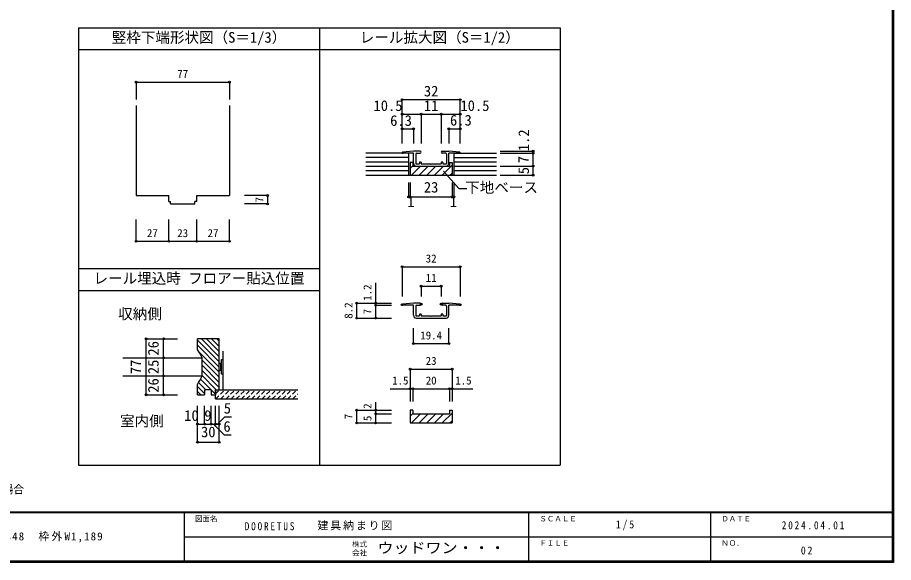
# Model space of a CAD drawing. Units: millimetres on the paper, enlarged 5 times, with parts at other scales. Extents: x -973 to 977, y -701 to 696.
# Drawn here: x -227 to 977, y -701 to 47 of the extents above; entities that cross this region are included whole.
import ezdxf
from ezdxf.enums import TextEntityAlignment as Align

# ---------------------------------------------------------------- set-up
doc = ezdxf.new("R2010")
doc.units = ezdxf.units.MM
doc.header["$LTSCALE"] = 5
doc.header["$PDMODE"] = 32
doc.header["$PDSIZE"] = 2.5
doc.linetypes.add('DASHED1', pattern=[1.8, 1.2, -0.6])
for name, color, linetype in [('0-0_補助線', 7, 'Continuous'), ('0-A_文字', 7, 'Continuous'), ('1-E', 7, 'Continuous'), ('F-0_補助線', 7, 'Continuous'), ('F-1_枠', 6, 'Continuous'), ('F-A_文字', 7, 'Continuous')]:
    doc.layers.add(name, color=color, linetype=linetype)
doc.styles.add('ＭＳ ゴシック', font='')
doc.styles.get('ＭＳ ゴシック').set_extended_font_data('MS Gothic')

# ---------------------------------------------------------------- blocks, each defined once
blk = doc.blocks.new('01')
at = {"layer": '0-0_補助線'}
for p, q in [((-24.25, 10.045), (-39.25, 8.545)), ((-24.25, 7.045), (-39.25, 7.045)), ((-15.25, 10.045), (-24.25, 10.045)), ((-24.25, -6.705), (-24.25, 7.045)), ((-21.25, 5.795), (-21.25, -7.455)), ((-20, 7.045), (-15.25, 7.045)), ((15.25, 10.045), (24.25, 10.045)), ((20, 7.045), (15.25, 7.045)), ((21.25, 5.795), (21.25, -7.455)), ((39.25, 8.545), (24.25, 10.045)), ((39.25, 7.045), (24.25, 7.045)), ((24.25, -6.705), (24.25, 7.045)), ((-21.25, -7.455), (-16.25, -7.455)), ((-20.5, -10.455), (20.5, -10.455)), ((-16.25, -5.455), (-16.25, -7.455)), ((-14.25, -4.955), (-15.75, -4.955)), ((-13.75, -5.455), (-13.75, -7.455)), ((13.75, -5.455), (13.75, -7.455)), ((15.75, -4.955), (14.25, -4.955)), ((16.25, -5.455), (16.25, -7.455)), ((16.25, -7.455), (21.25, -7.455))]:
    blk.add_line(p, q, dxfattribs=at)
blk.add_lwpolyline([(-13.75, -7.455), (-0.75, -7.455), (0, -8.205), (0.75, -7.455), (13.75, -7.455)], dxfattribs=at)
for centre, radius, start, end in [((-39.25, 7.795), 0.75, 90, 270), ((-20, 5.795), 1.25, 90, 180), ((-15.25, 8.545), 1.5, 0, 90), ((-15.25, 8.545), 1.5, 270, 0), ((15.25, 8.545), 1.5, 90, 180), ((15.25, 8.545), 1.5, 180, 270), ((20, 5.795), 1.25, 0, 90), ((39.25, 7.795), 0.75, 270, 90), ((-20.5, -6.705), 3.75, 180, 270), ((-15.75, -5.455), 0.5, 90, 180), ((-14.25, -5.455), 0.5, 0, 90), ((14.25, -5.455), 0.5, 90, 180), ((15.75, -5.455), 0.5, 0, 90), ((20.5, -6.705), 3.75, 270, 0)]:
    blk.add_arc(centre, radius, start, end, dxfattribs=at)

msp = doc.modelspace()

# ---------------------------------------------------------------- linework, layer by layer
at = {"layer": '1-E', "color": 3}
for p, q in [((-143.255, 33.394), (187.69, 33.394)), ((187.69, 33.394), (518.635, 33.394)), ((187.69, 33.394), (187.69, -567.428)), ((518.635, 33.394), (518.635, -567.428)), ((-143.255, 3.394), (187.69, 3.394)), ((187.69, 3.394), (518.635, 3.394)), ((63.951, -73.589), (63.951, -196.971)), ((316.241, -151.52), (312.491, -151.52)), ((316.241, -151.52), (316.241, -156.52)), ((366.241, -151.52), (369.912, -151.52)), ((366.241, -151.52), (366.241, -156.52)), ((369.912, -151.52), (369.912, -169.02)), ((316.241, -156.52), (366.241, -156.52)), ((-19.382, -205.304), (-19.382, -196.971)), ((18.951, -205.304), (18.951, -196.971)), ((18.951, -196.971), (63.951, -196.971)), ((-19.382, -205.304), (-16.882, -205.304)), ((-16.882, -208.638), (-16.882, -205.304)), ((-16.882, -208.638), (16.451, -208.638)), ((16.451, -208.638), (16.451, -205.304)), ((18.951, -205.304), (16.451, -205.304)), ((-143.255, -297.428), (187.69, -297.428)), ((-143.255, -327.428), (187.69, -327.428)), ((49.931, -393.78), (19.931, -393.78)), ((19.931, -408.28), (19.931, -393.78)), ((49.931, -463.78), (49.931, -393.78)), ((25.931, -419.105), (25.931, -445.454)), ((54.931, -410.85), (54.931, -463.78)), ((19.931, -468.78), (19.931, -456.279)), ((19.931, -470.78), (19.931, -456.28)), ((38.931, -463.78), (38.931, -470.78)), ((44.931, -463.78), (49.931, -463.78)), ((44.931, -463.78), (44.931, -470.78)), ((19.931, -470.78), (29.931, -470.78)), ((38.931, -470.78), (44.931, -470.78)), ((316.241, -491.768), (312.491, -491.768)), ((312.491, -491.768), (312.491, -509.268)), ((316.241, -491.768), (316.241, -496.768)), ((366.241, -491.768), (366.241, -496.768)), ((366.241, -491.768), (369.912, -491.768)), ((369.912, -491.768), (369.912, -509.268)), ((316.241, -496.768), (366.241, -496.768)), ((312.491, -509.268), (369.912, -509.268))]:
    msp.add_line(p, q, dxfattribs=at)
at = {"layer": '1-E', "color": 4}
for p, q in [((-64.382, -41.332), (63.951, -41.332)), ((-64.382, -41.332), (-64.382, -65.256)), ((63.951, -41.332), (63.951, -65.256)), ((301.241, -125.38), (301.241, -65.38)), ((301.241, -65.38), (381.241, -65.38)), ((381.241, -125.38), (381.241, -65.38)), ((301.241, -85.38), (381.241, -85.38)), ((327.491, -85.38), (327.491, -125.38)), ((354.991, -85.38), (354.991, -125.38)), ((365.491, -105.38), (381.241, -105.38)), ((365.491, -105.38), (365.491, -125.38)), ((436.241, -136.02), (481.241, -136.02)), ((436.241, -139.02), (481.241, -139.02)), ((481.241, -169.02), (481.241, -136.02)), ((312.491, -159.904), (316.241, -156.154)), ((356.407, -169.02), (369.912, -155.515)), ((313.981, -169.02), (326.481, -156.52)), ((324.587, -169.02), (337.087, -156.52)), ((335.194, -169.02), (347.694, -156.52)), ((345.8, -169.02), (358.3, -156.52)), ((367.014, -169.02), (369.912, -166.122)), ((436.241, -156.52), (481.241, -156.52)), ((309.991, -178.935), (309.991, -198.935)), ((312.491, -178.935), (312.491, -198.935)), ((369.991, -178.935), (369.991, -198.935)), ((372.491, -178.935), (372.491, -198.935)), ((436.241, -169.02), (481.241, -169.02)), ((116.451, -196.971), (84.496, -196.971)), ((116.451, -196.971), (116.451, -208.638)), ((309.991, -198.935), (372.491, -198.935)), ((116.451, -208.638), (84.496, -208.638)), ((-64.382, -259.889), (-64.382, -229.889)), ((-19.382, -259.889), (-19.382, -229.889)), ((18.951, -259.889), (18.951, -229.889)), ((63.951, -259.889), (63.951, -229.889)), ((-64.382, -259.889), (-19.382, -259.889)), ((-19.382, -259.889), (18.951, -259.889)), ((18.951, -259.889), (63.951, -259.889)), ((301.241, -294.793), (381.241, -294.793)), ((301.241, -294.793), (301.241, -335.681)), ((381.241, -294.793), (381.241, -335.681)), ((264.932, -316.985), (264.932, -347.733)), ((327.491, -321.37), (354.991, -321.37)), ((327.491, -321.37), (327.491, -335.681)), ((354.991, -321.37), (354.991, -335.681)), ((238.858, -365.233), (238.858, -344.733)), ((238.858, -344.733), (264.932, -344.733)), ((264.932, -344.733), (286.739, -344.733)), ((264.932, -347.733), (286.739, -347.733)), ((264.932, -347.733), (264.932, -365.233)), ((238.858, -365.233), (264.932, -365.233)), ((264.932, -365.233), (286.739, -365.233)), ((316.991, -400.383), (316.991, -379.113)), ((365.491, -400.383), (365.491, -379.113)), ((-50.49, -393.78), (-7.329, -393.78)), ((-50.49, -470.78), (-50.49, -393.78)), ((-26.433, -470.78), (-26.433, -393.78)), ((49.931, -425.423), (20.11, -395.602)), ((49.931, -418.352), (25.359, -393.78)), ((49.931, -411.281), (32.43, -393.78)), ((49.931, -404.21), (39.501, -393.78)), ((49.931, -397.139), (46.572, -393.78)), ((49.931, -432.494), (19.931, -402.494)), ((316.991, -400.383), (365.491, -400.383)), ((-82.534, -419.78), (25.931, -419.78)), ((-26.433, -419.78), (-7.329, -419.78)), ((49.931, -439.566), (21.931, -411.565)), ((49.931, -446.637), (25.931, -422.637)), ((49.931, -453.708), (25.931, -429.708)), ((-82.534, -444.78), (25.931, -444.78)), ((-26.433, -444.78), (-7.329, -444.78)), ((49.931, -460.779), (25.931, -436.779)), ((45.861, -463.78), (25.931, -443.85)), ((312.491, -435.328), (369.912, -435.328)), ((312.491, -435.328), (312.491, -462.319)), ((369.912, -435.328), (369.912, -462.319)), ((31.719, -463.78), (21.55, -453.611)), ((38.79, -463.78), (24.087, -449.077)), ((29.931, -469.063), (19.931, -459.063)), ((24.577, -470.78), (19.931, -466.134)), ((44.931, -469.921), (38.931, -463.921)), ((285.09, -462.319), (316.241, -462.319)), ((312.491, -462.319), (312.491, -479.738)), ((316.241, -462.319), (316.241, -479.738)), ((316.241, -462.319), (366.241, -462.319)), ((366.241, -462.319), (366.241, -479.738)), ((366.241, -462.319), (398.459, -462.319)), ((369.912, -462.319), (369.912, -479.738)), ((-50.49, -470.78), (-7.329, -470.78)), ((264.932, -480.681), (264.932, -496.768)), ((19.931, -535.78), (19.931, -485.78)), ((29.931, -510.78), (29.931, -485.78)), ((38.931, -510.78), (38.931, -485.78)), ((44.931, -510.78), (44.931, -485.78)), ((49.931, -535.78), (49.931, -485.78)), ((238.858, -509.268), (238.858, -491.768)), ((238.858, -491.768), (264.932, -491.768)), ((264.932, -491.768), (286.739, -491.768)), ((264.932, -496.768), (286.739, -496.768)), ((264.932, -496.768), (264.932, -509.268)), ((312.491, -500.151), (316.241, -496.401)), ((313.981, -509.268), (326.481, -496.768)), ((324.587, -509.268), (337.087, -496.768)), ((335.194, -509.268), (347.694, -496.768)), ((345.8, -509.268), (358.3, -496.768)), ((356.407, -509.268), (369.912, -495.763)), ((19.931, -510.78), (49.931, -510.78)), ((238.858, -509.268), (264.932, -509.268)), ((264.932, -509.268), (286.739, -509.268)), ((367.014, -509.268), (369.912, -506.37)), ((19.931, -535.78), (49.931, -535.78))]:
    msp.add_line(p, q, dxfattribs=at)
at = {"layer": '1-E', "color": 2}
for p, q in [((310.027, -139.02), (251.241, -139.02)), ((309.991, -139.02), (309.991, -169.02)), ((372.455, -139.02), (431.241, -139.02)), ((372.491, -139.02), (372.491, -169.02)), ((251.241, -169.02), (431.241, -169.02)), ((44.931, -476.28), (44.931, -463.78)), ((44.931, -463.78), (157.811, -463.78)), ((44.931, -476.28), (157.811, -476.28))]:
    msp.add_line(p, q, dxfattribs=at)
at = {"layer": '1-E'}
for p, q in [((316.991, -136.02), (301.991, -137.52)), ((316.991, -139.02), (301.991, -139.02)), ((325.991, -136.02), (316.991, -136.02)), ((316.991, -152.77), (316.991, -139.02)), ((319.991, -140.27), (319.991, -153.52)), ((321.241, -139.02), (325.991, -139.02)), ((356.491, -136.02), (365.491, -136.02)), ((361.241, -139.02), (356.491, -139.02)), ((362.491, -140.27), (362.491, -153.52)), ((380.491, -137.52), (365.491, -136.02)), ((380.491, -139.02), (365.491, -139.02)), ((365.491, -152.77), (365.491, -139.02)), ((309.991, -145.02), (251.241, -145.02)), ((309.991, -151.02), (251.241, -151.02)), ((319.991, -153.52), (324.991, -153.52)), ((324.991, -151.52), (324.991, -153.52)), ((326.991, -151.02), (325.491, -151.02)), ((327.491, -151.52), (327.491, -153.52)), ((354.991, -151.52), (354.991, -153.52)), ((356.991, -151.02), (355.491, -151.02)), ((357.491, -151.52), (357.491, -153.52)), ((357.491, -153.52), (362.491, -153.52)), ((431.241, -145.092), (372.491, -145.092)), ((431.241, -151.092), (372.491, -151.092)), ((309.991, -157.02), (251.241, -157.02)), ((309.991, -163.02), (251.241, -163.02)), ((320.741, -156.52), (361.741, -156.52)), ((358.008, -163.776), (379.121, -187.557)), ((431.241, -157.092), (372.491, -157.092)), ((431.241, -163.092), (372.491, -163.092)), ((379.121, -187.557), (390.213, -187.557)), ((49.931, -427.35), (52.931, -427.35)), ((51.931, -437.35), (51.931, -427.35)), ((52.931, -422.35), (54.931, -422.35)), ((52.931, -442.35), (52.931, -422.35)), ((52.931, -437.35), (49.931, -437.35)), ((54.931, -442.35), (52.931, -442.35))]:
    msp.add_line(p, q, dxfattribs=at)
at = {"layer": '1-E', "color": 4, "linetype": 'DASHED1'}
for p, q in [((44.931, -469.417), (50.569, -463.78)), ((45.14, -476.28), (57.64, -463.78)), ((52.211, -476.28), (64.711, -463.78)), ((59.282, -476.28), (71.782, -463.78)), ((66.353, -476.28), (78.853, -463.78)), ((73.424, -476.28), (85.924, -463.78)), ((80.495, -476.28), (92.995, -463.78)), ((87.566, -476.28), (100.066, -463.78)), ((94.637, -476.28), (107.137, -463.78)), ((101.708, -476.28), (114.208, -463.78)), ((108.779, -476.28), (121.279, -463.78)), ((115.85, -476.28), (128.35, -463.78)), ((122.921, -476.28), (135.421, -463.78)), ((129.992, -476.28), (142.492, -463.78)), ((137.064, -476.28), (149.564, -463.78)), ((144.135, -476.28), (156.635, -463.78)), ((151.206, -476.28), (157.811, -469.674))]:
    msp.add_line(p, q, dxfattribs=at)
at = {"layer": '1-E', "color": 3}
for points in [[(-143.255, 33.394), (-143.255, -567.428), (518.635, -567.428)], [(-64.382, -73.589), (-64.382, -196.971), (-19.382, -196.971)], [(312.491, -151.52), (312.491, -169.02), (369.912, -169.02)], [(38.931, -463.78), (29.931, -463.78), (29.931, -470.78)]]:
    msp.add_lwpolyline(points, dxfattribs=at)
at = {"layer": '1-E', "color": 4}
for points in [[(301.241, -105.38), (316.991, -105.38), (316.991, -125.38)], [(47.431, -510.78), (57.431, -500.78), (66.707, -500.78)], [(41.931, -510.78), (56.931, -525.78), (66.351, -525.78)]]:
    msp.add_lwpolyline(points, dxfattribs=at)
at = {"layer": '1-E'}
msp.add_lwpolyline([(327.491, -153.52), (340.491, -153.52), (341.241, -154.27), (341.991, -153.52), (354.991, -153.52)], dxfattribs=at)
for centre, radius, start, end in [((301.991, -138.27), 0.75, 90, 270), ((321.241, -140.27), 1.25, 90, 180), ((325.991, -137.52), 1.5, 0, 90), ((325.991, -137.52), 1.5, 270, 0), ((356.491, -137.52), 1.5, 90, 180), ((356.491, -137.52), 1.5, 180, 270), ((361.241, -140.27), 1.25, 0, 90), ((380.491, -138.27), 0.75, 270, 90), ((320.741, -152.77), 3.75, 180, 270), ((325.491, -151.52), 0.5, 90, 180), ((326.991, -151.52), 0.5, 0, 90), ((355.491, -151.52), 0.5, 90, 180), ((356.991, -151.52), 0.5, 0, 90), ((361.741, -152.77), 3.75, 270, 0)]:
    msp.add_arc(centre, radius, start, end, dxfattribs=at)
at = {"layer": '1-E', "linetype": 'DASHED1'}
for centre, start, end in [((301.991, -138.27), 270, 90), ((380.491, -138.27), 90, 270)]:
    msp.add_arc(centre, 0.75, start, end, dxfattribs=at)
at = {"layer": '1-E', "color": 3}
for centre, start, end in [((-80.069, -470.78), 25.98897, 32.00529), ((-80.069, -393.78), 327.99471, 334.01103)]:
    msp.add_arc(centre, 117.925, start, end, dxfattribs=at)
at = {"layer": '1-E'}
for p in [(-64.382, -41.332), (63.951, -41.332), (301.241, -65.38), (381.241, -65.38), (301.241, -85.38), (327.491, -85.38), (354.991, -85.38), (381.241, -85.38), (301.241, -105.38), (316.991, -105.38), (365.491, -105.38), (381.241, -105.38), (481.241, -136.02), (481.241, -139.02), (481.241, -156.52), (481.241, -169.02), (116.451, -196.971), (309.991, -198.935), (312.491, -198.935), (369.991, -198.935), (372.491, -198.935), (116.451, -208.638), (-64.382, -259.889), (-19.382, -259.889), (18.951, -259.889), (63.951, -259.889), (301.241, -294.793), (381.241, -294.793), (327.491, -321.37), (354.991, -321.37), (238.858, -344.733), (264.932, -344.733), (264.932, -347.733), (301.241, -346.983), (327.491, -346.233), (354.991, -346.233), (381.241, -346.983), (238.858, -365.233), (264.932, -365.233), (-50.49, -393.78), (-26.433, -393.78), (316.991, -400.383), (365.491, -400.383), (-26.433, -419.78), (-26.433, -444.78), (312.491, -435.328), (369.912, -435.328), (-50.49, -470.78), (-26.433, -470.78), (312.491, -462.319), (316.241, -462.319), (366.241, -462.319), (369.912, -462.319), (238.858, -491.768), (264.932, -491.768), (264.932, -496.768), (19.931, -510.78), (29.931, -510.78), (38.931, -510.78), (44.931, -510.78), (49.931, -510.78), (238.858, -509.268), (264.932, -509.268), (19.931, -535.78), (49.931, -535.78)]:
    msp.add_point(p, dxfattribs=at)
at = {"layer": 'F-1_枠'}
for p, q in [((974.986, 695.833), (974.986, -700.833)), ((975.82, 695.833), (975.82, -700.833)), ((976.653, 695.833), (976.653, -700.833)), ((976.653, -631.667), (-973.347, -631.667)), ((976.653, -632.5), (-973.347, -632.5)), ((1.653, -632.5), (1.653, -699.167)), ((474.986, -632.5), (474.986, -699.167)), ((724.986, -632.5), (724.986, -699.167)), ((1.653, -665.833), (974.986, -665.834)), ((976.653, -699.167), (-973.347, -699.167)), ((976.653, -700), (-973.347, -700)), ((976.653, -700.833), (-973.347, -700.833))]:
    msp.add_line(p, q, dxfattribs=at)

# ---------------------------------------------------------------- block references
at = {"layer": '1-E'}
msp.add_blockref('01', (341.241, -354.778), dxfattribs=at)

# ---------------------------------------------------------------- texts
at = {"layer": '0-A_文字', "style": 'ＭＳ ゴシック'}
msp.add_text('※扉厚（\u3000）内はルーバーの場合', height=11, dxfattribs=at).set_placement((-443.177, -609.366), align=Align.BOTTOM_LEFT)
at = {"layer": '1-E', "style": 'ＭＳ ゴシック'}
for s, height, p in [('竪枠下端形状図（S＝1/3）', 14.66, (-97.783, 8.394)), ('レール拡大図（S＝1/2）', 14.66, (243.162, 8.394)), ('77', 11, (-7.716, -38.832)), ('32', 14.66, (331.241, -65.337)), ('10.5', 14.66, (261.961, -85.337)), ('11', 14.66, (331.241, -85.337)), ('10.5', 14.66, (381.449, -85.337)), ('6.3', 14.66, (284.882, -105.788)), ('6.3', 14.66, (367.141, -105.337)), ('23', 14.66, (331.241, -197.37)), ('下地ベース', 14.66, (388.056, -197.613)), ('1', 14.66, (308.406, -217.34)), ('1', 14.66, (366.817, -217.34)), ('27', 11, (-49.382, -257.389)), ('23', 11, (-7.715, -257.389)), ('27', 11, (33.951, -257.389)), ('32', 11, (333.741, -292.293)), ('レール埋込時 フロアー貼込位置', 14.66, (-122.783, -322.428)), ('11', 11, (333.741, -318.87)), ('収納側', 14.66, (-88.935, -371.193)), ('19.4', 11, (326.241, -397.883)), ('23', 11, (333.701, -432.828)), ('1.5', 11, (287.593, -459.819)), ('20', 11, (333.741, -459.819)), ('1.5', 11, (374.385, -459.819)), ('10', 14.66, (1.806, -510.78)), ('9', 14.66, (29.431, -510.78)), ('5', 14.66, (56.181, -500.78)), ('室内側', 14.66, (-86.398, -518.28)), ('30', 14.66, (24.931, -533.28)), ('6', 14.66, (55.681, -525.78))]:
    msp.add_text(s, height=height, dxfattribs=at).set_placement(p, align=Align.BOTTOM_LEFT)
for s, height, p in [('1.2', 14.66, (480.226, -136.101)), ('7', 14.66, (479.806, -152.77)), ('5', 14.66, (480.016, -167.77)), ('7', 11, (113.951, -206.554)), ('1.2', 11, (262.432, -341.563)), ('8.2', 11, (236.358, -366.233)), ('7', 11, (262.432, -360.233)), ('26', 14.66, (-28.933, -416.78)), ('77', 14.66, (-52.99, -442.35)), ('25', 14.66, (-28.933, -442.28)), ('26', 14.66, (-28.933, -467.78)), ('2', 11, (262.432, -489.838)), ('7', 11, (236.358, -504.268)), ('5', 11, (262.432, -506.768))]:
    msp.add_text(s, height=height, rotation=90, dxfattribs=at).set_placement(p, align=Align.BOTTOM_LEFT)
at = {"layer": 'F-0_補助線', "char_height": 11, "attachment_point": 7, "style": 'ＭＳ ゴシック'}
for s, insert in [('\\T1.39;\\W0.85;DOORETUS', (84.986, -656.798)), ('\\T1.17;建具納まり図', (185.035, -656.798))]:
    msp.add_mtext(s, dxfattribs=dict(at, insert=insert))
at = {"layer": 'F-A_文字', "style": 'ＭＳ ゴシック'}
for s, p in [('図面名', (16.653, -646.667)), ('ＳＣＡＬＥ', (489.986, -646.667)), ('ＤＡＴＥ', (739.986, -646.667)), ('株式', (232.486, -681.5)), ('ＦＩＬＥ', (489.986, -680)), ('ＮＯ．', (739.986, -680.001)), ('会社', (232.486, -693.5))]:
    msp.add_text(s, height=7.331, dxfattribs=at).set_placement(p, align=Align.BOTTOM_LEFT)
at = {"layer": 'F-A_文字', "style": 'ＭＳ ゴシック', "width": 1.1}
msp.add_text('ウッドワン・・・', height=14.66, dxfattribs=at).set_placement((267.486, -692.5), align=Align.BOTTOM_LEFT)
at = {"layer": 'F-A_文字', "char_height": 11, "attachment_point": 7, "style": 'ＭＳ ゴシック'}
for s, insert in [('\\T1.38;\\W0.9;1/5', (594.986, -656.667)), ('\\T1.39;\\W0.85;2024.04.01', (823.111, -655.417)), ('\\T1.2;ドレタス\u3000クローゼットドア\\~\\~調整枠\u3000３方枠＋埋め込みレール\u3000枠外H2,348\u3000枠外W1,189', (-846.68, -673.333)), ('\\T1.36;\\W0.9;02', (849.361, -690.001))]:
    msp.add_mtext(s, dxfattribs=dict(at, insert=insert))

doc.saveas('drawing.dxf')
